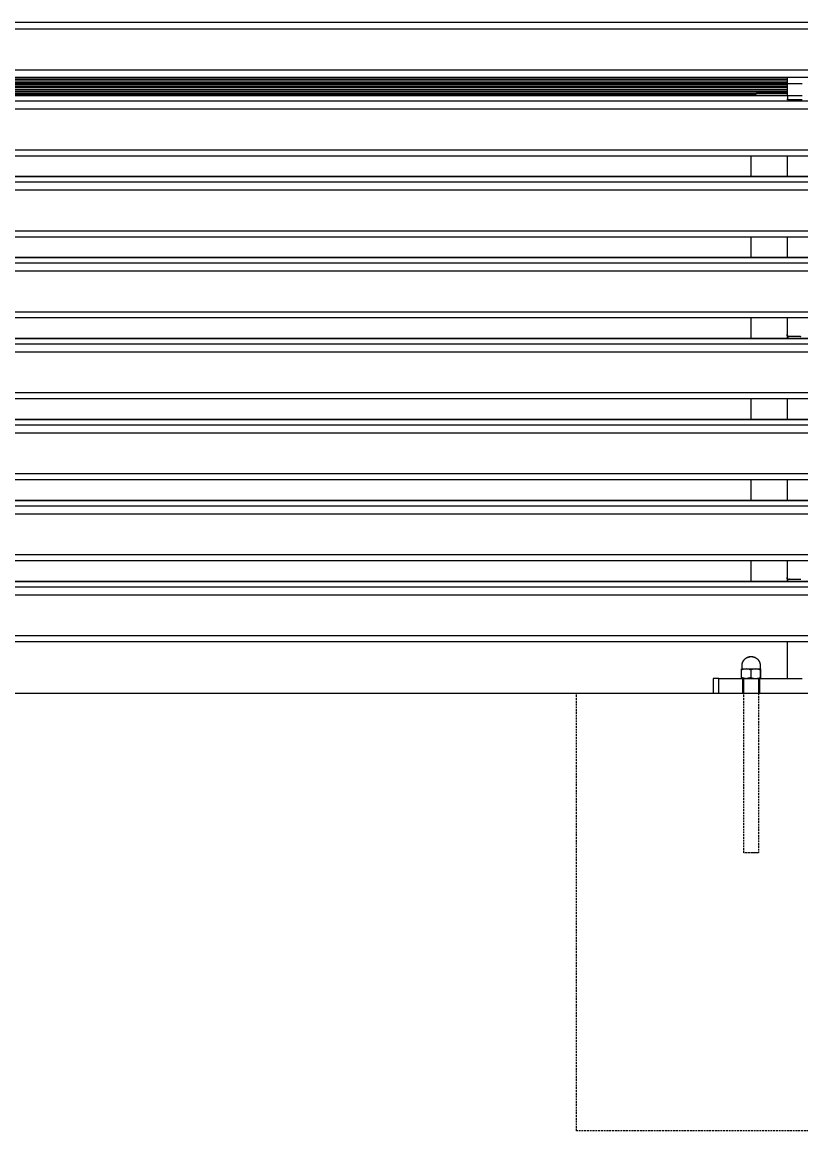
# Model space of a CAD drawing. Header units: millimetres. Extents: x -30 to 4992, y -440 to 3111.
# Drawn here: x 513 to 1047, y 2351 to 3111 of the extents above; entities that cross this region are included whole.
import ezdxf

# ---------------------------------------------------------------- set-up
doc = ezdxf.new("R2010")
doc.units = ezdxf.units.MM
doc.linetypes.add('HIDDEN', pattern=[1.905, 1.27, -0.635])
for name, color, linetype, lineweight in [('ZANO_R', 7, 'Continuous', 0), ('ZANO_R_przerywana', 7, 'HIDDEN', 0), ('ZANO_W', 1, 'Continuous', 0)]:
    doc.layers.add(name, color=color, linetype=linetype, lineweight=lineweight)
doc.styles.add('Arial', font='arial.ttf')
doc.styles.get("Standard").update_dxf_attribs({"font": 'ARIALUNI.TTF'})
doc.dimstyles.new('pl i ang', dxfattribs={"dimtxt": 50, "dimasz": 50, "dimexe": 1.25, "dimexo": 0.625, "dimgap": 10, "dimtad": 1, "dimtoh": 1, "dimtxsty": 'Standard', "dimcen": 2.5, "dimclrd": 1, "dimclre": 1, "dimclrt": 1, "dimadec": 0, "dimazin": 0, "dimtfac": 1, "dimtmove": 0, "dimatfit": 3, "dimfxl": 1, "dimarcsym": 1})

# ---------------------------------------------------------------- blocks, each defined once
blk = doc.blocks.new('*D398')
at = {"layer": 'ZANO_W', "color": 1, "lineweight": -2}
blk.add_line((4767.53, 2727.88), (4772.47, 2764.68), dxfattribs=at)
for start, end in [(104.35478, 126.35149), (0, 82.35807), (316.00658, 338.00329)]:
    blk.add_arc((4757.2, 2650.87), 104.83, start, end, dxfattribs=at)
at = {"layer": 'ZANO_W', "color": 1}
for points in [[(4731.6, 2745.77), (4730.81, 2759.08), (4771.14, 2754.77)], [(4860.94, 2610.33), (4847.85, 2612.88), (4862.03, 2650.87)]]:
    blk.add_solid(points, dxfattribs=at)
at = {"layer": 'ZANO_W', "color": 1, "insert": (4859.19, 2740.09), "char_height": 40, "attachment_point": 5, "rotation": 311.17903, "style": 'Arial'}
blk.add_mtext('82%%d', dxfattribs=at)

msp = doc.modelspace()

# ---------------------------------------------------------------- linework, layer by layer
at = {"layer": 'ZANO_R'}
for p, q in [((148.02, 3110.63), (1938.02, 3110.63)), ((1938.02, 3105.84), (148.02, 3105.84)), ((148.02, 3077.86), (1938.02, 3077.86)), ((1938.02, 3072.65), (148.02, 3072.65)), ((1038.02, 3071.47), (213.02, 3071.47)), ((213.02, 3071.47), (1038.02, 3071.47)), ((1038.02, 3070.29), (213.02, 3070.29)), ((1038.02, 3068.66), (1038.02, 3072.65)), ((213.02, 3069.11), (1038.02, 3069.11)), ((1038.02, 3069.1), (213.02, 3069.1)), ((1038.02, 3067.92), (213.02, 3067.92)), ((1038.02, 3066.74), (213.02, 3066.74)), ((213.02, 3066.74), (1038.02, 3066.74)), ((1038.02, 3065.56), (213.02, 3065.56)), ((213.02, 3064.38), (1038.02, 3064.38)), ((1038.02, 3064.37), (213.02, 3064.37)), ((1038.02, 3063.2), (213.02, 3063.2)), ((235.22, 3062.01), (1015.81, 3062.01)), ((1015.81, 3062.01), (235.23, 3062.01)), ((1015.39, 3061.78), (1015.54, 3061.87)), ((1015.54, 3061.87), (1015.69, 3061.95)), ((1015.69, 3061.95), (1015.85, 3062.03)), ((1015.85, 3062.03), (1016.01, 3062.1)), ((1016.01, 3062.1), (1016.16, 3062.17)), ((1016.16, 3062.17), (1016.33, 3062.23)), ((1016.33, 3062.23), (1016.49, 3062.28)), ((1016.49, 3062.28), (1016.65, 3062.33)), ((1016.65, 3062.33), (1016.82, 3062.38)), ((1016.65, 3061.8), (1016.82, 3061.84)), ((1016.82, 3062.38), (1016.99, 3062.41)), ((1016.82, 3061.84), (1016.99, 3061.88)), ((1016.99, 3062.41), (1017.16, 3062.45)), ((1016.99, 3061.88), (1017.16, 3061.91)), ((1017.16, 3062.45), (1017.33, 3062.47)), ((1017.16, 3061.91), (1017.33, 3061.94)), ((1017.33, 3062.47), (1017.5, 3062.49)), ((1017.33, 3061.94), (1017.5, 3061.96)), ((1017.5, 3062.49), (1017.67, 3062.51)), ((1017.5, 3061.96), (1017.67, 3061.98)), ((1017.67, 3062.51), (1017.84, 3062.52)), ((1017.67, 3061.98), (1017.84, 3061.98)), ((1017.84, 3062.52), (1018.02, 3062.52)), ((1017.84, 3061.98), (1018.02, 3061.99)), ((1018.02, 3061.99), (1018.02, 3062.52)), ((1018.02, 3062.52), (1037.82, 3062.52)), ((1018.02, 3061.99), (1037.82, 3061.99)), ((1037.82, 3061.99), (1037.82, 3062.52)), ((1038.02, 3062.01), (1037.82, 3062.01)), ((1037.82, 3062.01), (1038.02, 3062.01)), ((1037.82, 3061.99), (1037.82, 3060.38)), ((1038.02, 3068.66), (1048.02, 3068.66)), ((1038.02, 3060.08), (1038.02, 3068.66)), ((148.02, 3056.61), (1938.02, 3056.61)), ((213.02, 3060.38), (1038.02, 3060.38)), ((1038.02, 3060.33), (213.02, 3060.33)), ((1014.26, 3060.83), (236.78, 3060.83)), ((1013.9, 3060.38), (1014, 3060.52)), ((1014, 3060.52), (1014.11, 3060.65)), ((1014.11, 3060.65), (1014.22, 3060.78)), ((1014.22, 3060.78), (1014.33, 3060.91)), ((1014.33, 3060.91), (1014.45, 3061.04)), ((1014.33, 3060.38), (1014.45, 3060.5)), ((1014.45, 3061.04), (1014.57, 3061.16)), ((1014.45, 3060.5), (1014.57, 3060.62)), ((1014.57, 3061.16), (1014.7, 3061.27)), ((1014.57, 3060.62), (1014.7, 3060.74)), ((1014.7, 3061.27), (1014.83, 3061.38)), ((1014.7, 3060.74), (1014.83, 3060.85)), ((1014.83, 3061.38), (1014.97, 3061.49)), ((1014.83, 3060.85), (1014.96, 3060.96)), ((1014.96, 3060.96), (1015.1, 3061.06)), ((1014.97, 3061.49), (1015.11, 3061.59)), ((1015.1, 3061.06), (1015.24, 3061.16)), ((1015.11, 3061.59), (1015.25, 3061.69)), ((1015.24, 3061.16), (1015.39, 3061.25)), ((1015.25, 3061.69), (1015.39, 3061.78)), ((1015.39, 3061.25), (1015.54, 3061.34)), ((1015.54, 3061.34), (1015.69, 3061.42)), ((1015.69, 3061.42), (1015.85, 3061.5)), ((1015.85, 3061.5), (1016, 3061.57)), ((1016, 3061.57), (1016.16, 3061.63)), ((1016.16, 3061.63), (1016.32, 3061.7)), ((1016.32, 3061.7), (1016.49, 3061.75)), ((1016.49, 3061.75), (1016.65, 3061.8)), ((1038.02, 3060.83), (1037.82, 3060.83)), ((1048.02, 3060.08), (1038.02, 3060.08)), ((1038.02, 3060.01), (1038.02, 3060.08)), ((1038.02, 3060.01), (1038.02, 3058.08)), ((1038.02, 3057.47), (1038.02, 3058.08)), ((1038.02, 3057.47), (1038.02, 3057.46)), ((1038.02, 3057.46), (1038.02, 3057.47)), ((1048.02, 3057.46), (1038.02, 3057.46)), ((1038.02, 3057.46), (1038.02, 3057.46)), ((1038.02, 3057.46), (1038.02, 3057.46)), ((1038.02, 3057.46), (1038.02, 3057.46)), ((1038.02, 3057.46), (1038.02, 3057.46)), ((1038.02, 3057.46), (1038.02, 3057.46)), ((1038.02, 3057.46), (1038.02, 3057.46)), ((1938.02, 3050.99), (148.02, 3050.99)), ((148.02, 3023.24), (1938.02, 3023.24)), ((1938.02, 3018.9), (148.02, 3018.9)), ((1013.02, 3004.87), (1013.02, 3018.9)), ((1037.82, 3018.9), (1037.82, 3004.87)), ((1038.02, 3004.87), (1038.02, 3018.9)), ((148.02, 3004.87), (1938.02, 3004.87)), ((1938.02, 3004.83), (148.02, 3004.83)), ((148.02, 3001.11), (1938.02, 3001.11)), ((1938.02, 2995.48), (148.02, 2995.48)), ((148.02, 2967.73), (1938.02, 2967.73)), ((1938.02, 2963.4), (148.02, 2963.4)), ((1013.02, 2949.37), (1013.02, 2963.4)), ((1037.82, 2963.4), (1037.82, 2949.37)), ((1038.02, 2949.37), (1038.02, 2963.4)), ((148.02, 2949.37), (1938.02, 2949.37)), ((1938.02, 2949.33), (148.02, 2949.33)), ((148.02, 2945.6), (1938.02, 2945.6)), ((1938.02, 2939.98), (148.02, 2939.98)), ((148.02, 2912.23), (1938.02, 2912.23)), ((1938.02, 2907.9), (148.02, 2907.9)), ((1013.02, 2893.87), (1013.02, 2907.9)), ((1037.82, 2907.9), (1037.82, 2896.78)), ((1038.02, 2893.87), (1038.02, 2907.9)), ((1037.53, 2896.14), (1037.52, 2896.1)), ((1037.52, 2896.1), (1037.52, 2896.07)), ((1037.52, 2896.07), (1037.53, 2896.03)), ((1037.54, 2896.24), (1037.53, 2896.21)), ((1037.53, 2896.21), (1037.53, 2896.17)), ((1037.53, 2896.17), (1037.53, 2896.14)), ((1037.53, 2896.03), (1037.53, 2896)), ((1037.53, 2896), (1037.53, 2895.96)), ((1037.53, 2895.96), (1037.54, 2895.93)), ((1037.55, 2896.31), (1037.54, 2896.27)), ((1037.54, 2896.27), (1037.54, 2896.24)), ((1037.54, 2895.93), (1037.54, 2895.9)), ((1037.54, 2895.9), (1037.55, 2895.86)), ((1037.56, 2896.34), (1037.55, 2896.31)), ((1037.55, 2895.86), (1037.56, 2895.83)), ((1037.57, 2896.37), (1037.56, 2896.34)), ((1037.56, 2896.35), (1037.57, 2896.32)), ((1037.56, 2895.83), (1037.57, 2895.8)), ((1037.58, 2896.41), (1037.57, 2896.37)), ((1037.57, 2896.32), (1037.58, 2896.28)), ((1037.57, 2895.8), (1037.58, 2895.76)), ((1037.59, 2896.44), (1037.58, 2896.41)), ((1037.59, 2896.33), (1037.58, 2896.3)), ((1037.58, 2896.28), (1037.59, 2896.25)), ((1037.58, 2895.76), (1037.59, 2895.73)), ((1037.6, 2896.47), (1037.59, 2896.44)), ((1037.6, 2896.36), (1037.59, 2896.33)), ((1037.59, 2896.25), (1037.6, 2896.22)), ((1037.59, 2895.73), (1037.6, 2895.7)), ((1037.62, 2896.5), (1037.6, 2896.47)), ((1037.61, 2896.39), (1037.6, 2896.36)), ((1037.6, 2896.22), (1037.62, 2896.19)), ((1037.6, 2895.7), (1037.61, 2895.67)), ((1037.63, 2896.42), (1037.61, 2896.39)), ((1037.61, 2895.67), (1037.63, 2895.64)), ((1037.63, 2896.53), (1037.62, 2896.5)), ((1037.62, 2896.19), (1037.63, 2896.16)), ((1037.65, 2896.56), (1037.63, 2896.53)), ((1037.64, 2896.45), (1037.63, 2896.42)), ((1037.63, 2896.16), (1037.65, 2896.13)), ((1037.63, 2895.64), (1037.65, 2895.61)), ((1037.66, 2896.48), (1037.64, 2896.45)), ((1037.67, 2896.59), (1037.65, 2896.56)), ((1037.65, 2896.13), (1037.66, 2896.1)), ((1037.65, 2895.61), (1037.66, 2895.58)), ((1037.67, 2896.5), (1037.66, 2896.48)), ((1037.66, 2896.1), (1037.68, 2896.08)), ((1037.66, 2895.58), (1037.68, 2895.55)), ((1037.69, 2896.62), (1037.67, 2896.59)), ((1037.69, 2896.53), (1037.67, 2896.5)), ((1037.68, 2896.08), (1037.7, 2896.05)), ((1037.68, 2895.55), (1037.7, 2895.52)), ((1037.7, 2896.65), (1037.69, 2896.62)), ((1037.71, 2896.56), (1037.69, 2896.53)), ((1037.73, 2896.68), (1037.7, 2896.65)), ((1037.7, 2896.05), (1037.72, 2896.02)), ((1037.7, 2895.52), (1037.72, 2895.49)), ((1037.73, 2896.58), (1037.71, 2896.56)), ((1037.72, 2896.02), (1037.74, 2896)), ((1037.72, 2895.49), (1037.74, 2895.46)), ((1037.75, 2896.71), (1037.73, 2896.68)), ((1037.75, 2896.61), (1037.73, 2896.58)), ((1037.74, 2896), (1037.76, 2895.97)), ((1037.74, 2895.46), (1037.76, 2895.44)), ((1037.77, 2896.73), (1037.75, 2896.71)), ((1037.77, 2896.64), (1037.75, 2896.61)), ((1037.76, 2895.97), (1037.78, 2895.95)), ((1037.76, 2895.44), (1037.79, 2895.41)), ((1037.79, 2896.76), (1037.77, 2896.73)), ((1037.79, 2896.66), (1037.77, 2896.64)), ((1037.78, 2895.95), (1037.81, 2895.92)), ((1037.82, 2896.78), (1037.79, 2896.76)), ((1037.82, 2896.68), (1037.79, 2896.66)), ((1037.79, 2895.41), (1037.81, 2895.38)), ((1037.81, 2895.92), (1037.83, 2895.9)), ((1037.81, 2895.38), (1037.83, 2895.36)), ((1037.82, 2896.78), (1037.82, 2896.68)), ((1037.83, 2895.9), (1037.85, 2895.88)), ((1037.83, 2895.36), (1037.86, 2895.34)), ((1037.85, 2895.88), (1037.88, 2895.85)), ((1037.86, 2895.34), (1037.89, 2895.32)), ((1037.88, 2895.85), (1037.91, 2895.83)), ((1037.89, 2895.32), (1037.91, 2895.29)), ((1037.91, 2895.83), (1037.93, 2895.81)), ((1037.91, 2895.29), (1037.94, 2895.27)), ((1037.93, 2895.81), (1037.96, 2895.79)), ((1037.94, 2895.27), (1037.97, 2895.25)), ((1037.96, 2895.79), (1037.99, 2895.78)), ((1037.97, 2895.25), (1038, 2895.24)), ((1037.99, 2895.78), (1038.02, 2895.76)), ((1038, 2895.24), (1038.03, 2895.22)), ((1038.03, 2895.22), (1038.06, 2895.2)), ((1038.06, 2895.2), (1038.09, 2895.19)), ((1038.09, 2895.19), (1038.12, 2895.17)), ((1038.12, 2895.17), (1038.15, 2895.16)), ((1038.15, 2895.16), (1038.18, 2895.15)), ((1038.18, 2895.15), (1038.22, 2895.14)), ((1038.22, 2895.14), (1038.25, 2895.13)), ((1038.25, 2895.13), (1038.28, 2895.12)), ((1038.28, 2895.12), (1038.32, 2895.11)), ((1038.32, 2895.11), (1038.35, 2895.1)), ((1038.35, 2895.1), (1038.39, 2895.1)), ((1038.39, 2895.1), (1038.42, 2895.09)), ((1038.42, 2895.09), (1038.45, 2895.09)), ((1038.45, 2895.09), (1038.49, 2895.09)), ((1038.49, 2895.09), (1038.52, 2895.09)), ((1038.56, 2895.09), (1038.52, 2895.09)), ((1038.59, 2895.09), (1038.56, 2895.09)), ((1038.63, 2895.1), (1038.59, 2895.09)), ((1038.66, 2895.1), (1038.63, 2895.1)), ((1038.69, 2895.1), (1038.66, 2895.1)), ((1038.73, 2895.11), (1038.69, 2895.1)), ((1038.76, 2895.12), (1038.73, 2895.11)), ((1038.79, 2895.13), (1038.76, 2895.12)), ((1038.83, 2895.14), (1038.79, 2895.13)), ((1038.86, 2895.15), (1038.83, 2895.14)), ((1038.89, 2895.16), (1038.86, 2895.15)), ((1038.92, 2895.17), (1038.89, 2895.16)), ((1038.95, 2895.19), (1038.92, 2895.17)), ((1038.98, 2895.2), (1038.95, 2895.19)), ((1039.01, 2895.22), (1038.98, 2895.2)), ((1039.04, 2895.23), (1039.01, 2895.22)), ((1039.07, 2895.25), (1039.04, 2895.23)), ((1039.1, 2895.27), (1039.07, 2895.25)), ((1039.13, 2895.29), (1039.1, 2895.27)), ((1039.15, 2895.31), (1039.13, 2895.29)), ((1039.18, 2895.33), (1039.15, 2895.31)), ((1039.21, 2895.36), (1039.18, 2895.33)), ((1039.23, 2895.38), (1039.21, 2895.36)), ((1039.23, 2895.38), (1046.8, 2895.38)), ((1046.8, 2895.38), (1046.83, 2895.36)), ((1046.83, 2895.36), (1046.85, 2895.33)), ((1046.85, 2895.33), (1046.88, 2895.31)), ((1046.88, 2895.31), (1046.9, 2895.29)), ((1046.9, 2895.29), (1046.93, 2895.27)), ((1046.93, 2895.27), (1046.96, 2895.25)), ((1046.96, 2895.25), (1046.99, 2895.23)), ((1046.99, 2895.23), (1047.02, 2895.22)), ((1047.02, 2895.22), (1047.05, 2895.2)), ((1047.05, 2895.2), (1047.08, 2895.19)), ((1047.08, 2895.19), (1047.11, 2895.17)), ((148.02, 2893.87), (1938.02, 2893.87)), ((1938.02, 2893.82), (148.02, 2893.82)), ((148.02, 2890.1), (1938.02, 2890.1)), ((1938.02, 2884.48), (148.02, 2884.48)), ((148.02, 2856.73), (1938.02, 2856.73)), ((1938.02, 2852.39), (148.02, 2852.39)), ((1013.02, 2838.37), (1013.02, 2852.39)), ((1037.82, 2852.39), (1037.82, 2838.37)), ((1038.02, 2838.37), (1038.02, 2852.39)), ((148.02, 2838.37), (1938.02, 2838.37)), ((1938.02, 2838.32), (148.02, 2838.32)), ((148.02, 2834.6), (1938.02, 2834.6)), ((1938.02, 2828.98), (148.02, 2828.98)), ((148.02, 2801.23), (1938.02, 2801.23)), ((1938.02, 2796.89), (148.02, 2796.89)), ((1013.02, 2782.86), (1013.02, 2796.89)), ((1037.82, 2796.89), (1037.82, 2782.86)), ((1038.02, 2782.86), (1038.02, 2796.89)), ((148.02, 2782.86), (1938.02, 2782.86)), ((1938.02, 2782.82), (148.02, 2782.82)), ((148.02, 2779.09), (1938.02, 2779.09)), ((1938.02, 2773.47), (148.02, 2773.47)), ((148.02, 2745.72), (1938.02, 2745.72)), ((1938.02, 2741.39), (148.02, 2741.39)), ((1013.02, 2727.36), (1013.02, 2741.39)), ((1037.82, 2741.39), (1037.82, 2730.27)), ((1038.02, 2727.36), (1038.02, 2741.39)), ((1037.53, 2729.63), (1037.52, 2729.59)), ((1037.52, 2729.59), (1037.52, 2729.56)), ((1037.52, 2729.56), (1037.53, 2729.53)), ((1037.54, 2729.73), (1037.53, 2729.7)), ((1037.53, 2729.7), (1037.53, 2729.66)), ((1037.53, 2729.66), (1037.53, 2729.63)), ((1037.53, 2729.53), (1037.53, 2729.49)), ((1037.53, 2729.49), (1037.53, 2729.46)), ((1037.53, 2729.46), (1037.54, 2729.42)), ((1037.55, 2729.8), (1037.54, 2729.77)), ((1037.54, 2729.77), (1037.54, 2729.73)), ((1037.54, 2729.42), (1037.54, 2729.39)), ((1037.54, 2729.39), (1037.55, 2729.35)), ((1037.56, 2729.83), (1037.55, 2729.8)), ((1037.55, 2729.35), (1037.56, 2729.32)), ((1037.57, 2729.87), (1037.56, 2729.83)), ((1037.56, 2729.84), (1037.57, 2729.81)), ((1037.56, 2729.32), (1037.57, 2729.29)), ((1037.58, 2729.9), (1037.57, 2729.87)), ((1037.57, 2729.81), (1037.58, 2729.78)), ((1037.57, 2729.29), (1037.58, 2729.26)), ((1037.59, 2729.93), (1037.58, 2729.9)), ((1037.59, 2729.82), (1037.58, 2729.79)), ((1037.58, 2729.78), (1037.59, 2729.75)), ((1037.58, 2729.26), (1037.59, 2729.22)), ((1037.6, 2729.96), (1037.59, 2729.93)), ((1037.6, 2729.85), (1037.59, 2729.82)), ((1037.59, 2729.75), (1037.6, 2729.71)), ((1037.59, 2729.22), (1037.6, 2729.19)), ((1037.62, 2729.99), (1037.6, 2729.96)), ((1037.61, 2729.88), (1037.6, 2729.85)), ((1037.6, 2729.71), (1037.62, 2729.68)), ((1037.6, 2729.19), (1037.61, 2729.16)), ((1037.63, 2729.91), (1037.61, 2729.88)), ((1037.61, 2729.16), (1037.63, 2729.13)), ((1037.63, 2730.02), (1037.62, 2729.99)), ((1037.62, 2729.68), (1037.63, 2729.65)), ((1037.65, 2730.06), (1037.63, 2730.02)), ((1037.64, 2729.94), (1037.63, 2729.91)), ((1037.63, 2729.65), (1037.65, 2729.63)), ((1037.63, 2729.13), (1037.65, 2729.1)), ((1037.66, 2729.97), (1037.64, 2729.94)), ((1037.67, 2730.08), (1037.65, 2730.06)), ((1037.65, 2729.63), (1037.66, 2729.6)), ((1037.65, 2729.1), (1037.66, 2729.07)), ((1037.67, 2730), (1037.66, 2729.97)), ((1037.66, 2729.6), (1037.68, 2729.57)), ((1037.66, 2729.07), (1037.68, 2729.04)), ((1037.69, 2730.11), (1037.67, 2730.08)), ((1037.69, 2730.02), (1037.67, 2730)), ((1037.68, 2729.57), (1037.7, 2729.54)), ((1037.68, 2729.04), (1037.7, 2729.01)), ((1037.7, 2730.14), (1037.69, 2730.11)), ((1037.71, 2730.05), (1037.69, 2730.02)), ((1037.73, 2730.17), (1037.7, 2730.14)), ((1037.7, 2729.54), (1037.72, 2729.51)), ((1037.7, 2729.01), (1037.72, 2728.98)), ((1037.73, 2730.08), (1037.71, 2730.05)), ((1037.72, 2729.51), (1037.74, 2729.49)), ((1037.72, 2728.98), (1037.74, 2728.95)), ((1037.75, 2730.2), (1037.73, 2730.17)), ((1037.75, 2730.1), (1037.73, 2730.08)), ((1037.74, 2729.49), (1037.76, 2729.46)), ((1037.74, 2728.95), (1037.76, 2728.93)), ((1037.77, 2730.22), (1037.75, 2730.2)), ((1037.77, 2730.13), (1037.75, 2730.1)), ((1037.76, 2729.46), (1037.78, 2729.44)), ((1037.76, 2728.93), (1037.79, 2728.9)), ((1037.79, 2730.25), (1037.77, 2730.22)), ((1037.79, 2730.15), (1037.77, 2730.13)), ((1037.78, 2729.44), (1037.81, 2729.41)), ((1037.82, 2730.27), (1037.79, 2730.25)), ((1037.82, 2730.18), (1037.79, 2730.15)), ((1037.79, 2728.9), (1037.81, 2728.88)), ((1037.81, 2729.41), (1037.83, 2729.39)), ((1037.81, 2728.88), (1037.83, 2728.85)), ((1037.82, 2730.27), (1037.82, 2730.18)), ((1037.83, 2729.39), (1037.85, 2729.37)), ((1037.83, 2728.85), (1037.86, 2728.83)), ((1037.85, 2729.37), (1037.88, 2729.35)), ((1037.86, 2728.83), (1037.89, 2728.81)), ((1037.88, 2729.35), (1037.91, 2729.33)), ((1037.89, 2728.81), (1037.91, 2728.79)), ((1037.91, 2729.33), (1037.93, 2729.31)), ((1037.91, 2728.79), (1037.94, 2728.77)), ((1037.93, 2729.31), (1037.96, 2729.29)), ((1037.94, 2728.77), (1037.97, 2728.75)), ((1037.96, 2729.29), (1037.99, 2729.27)), ((1037.97, 2728.75), (1038, 2728.73)), ((1037.99, 2729.27), (1038.02, 2729.25)), ((1038, 2728.73), (1038.03, 2728.71)), ((1038.03, 2728.71), (1038.06, 2728.69)), ((1038.06, 2728.69), (1038.09, 2728.68)), ((1038.09, 2728.68), (1038.12, 2728.66)), ((1038.12, 2728.66), (1038.15, 2728.65)), ((1038.15, 2728.65), (1038.18, 2728.64)), ((1038.18, 2728.64), (1038.22, 2728.63)), ((1038.22, 2728.63), (1038.25, 2728.62)), ((1038.25, 2728.62), (1038.28, 2728.61)), ((1038.28, 2728.61), (1038.32, 2728.6)), ((1038.32, 2728.6), (1038.35, 2728.6)), ((1038.35, 2728.6), (1038.39, 2728.59)), ((1038.39, 2728.59), (1038.42, 2728.59)), ((1038.42, 2728.59), (1038.45, 2728.58)), ((1038.45, 2728.58), (1038.49, 2728.58)), ((1038.49, 2728.58), (1038.52, 2728.58)), ((1038.56, 2728.58), (1038.52, 2728.58)), ((1038.59, 2728.58), (1038.56, 2728.58)), ((1038.63, 2728.59), (1038.59, 2728.58)), ((1038.66, 2728.59), (1038.63, 2728.59)), ((1038.69, 2728.6), (1038.66, 2728.59)), ((1038.73, 2728.6), (1038.69, 2728.6)), ((1038.76, 2728.61), (1038.73, 2728.6)), ((1038.79, 2728.62), (1038.76, 2728.61)), ((1038.83, 2728.63), (1038.79, 2728.62)), ((1038.86, 2728.64), (1038.83, 2728.63)), ((1038.89, 2728.65), (1038.86, 2728.64)), ((1038.92, 2728.66), (1038.89, 2728.65)), ((1038.95, 2728.68), (1038.92, 2728.66)), ((1038.98, 2728.69), (1038.95, 2728.68)), ((1039.01, 2728.71), (1038.98, 2728.69)), ((1039.04, 2728.73), (1039.01, 2728.71)), ((1039.07, 2728.74), (1039.04, 2728.73)), ((1039.1, 2728.76), (1039.07, 2728.74)), ((1039.13, 2728.78), (1039.1, 2728.76)), ((1039.15, 2728.8), (1039.13, 2728.78)), ((1039.18, 2728.83), (1039.15, 2728.8)), ((1039.21, 2728.85), (1039.18, 2728.83)), ((1039.23, 2728.87), (1039.21, 2728.85)), ((1039.23, 2728.87), (1046.8, 2728.87)), ((1046.8, 2728.87), (1046.84, 2728.84)), ((1046.86, 2728.82), (1046.84, 2728.84)), ((1046.89, 2728.8), (1046.86, 2728.82)), ((1046.91, 2728.78), (1046.89, 2728.8)), ((1046.94, 2728.76), (1046.91, 2728.78)), ((1046.97, 2728.74), (1046.94, 2728.76)), ((1046.99, 2728.72), (1046.97, 2728.74)), ((1047.02, 2728.71), (1046.99, 2728.72)), ((1047.05, 2728.69), (1047.02, 2728.71)), ((1047.08, 2728.68), (1047.05, 2728.69)), ((148.02, 2727.36), (1938.02, 2727.36)), ((1938.02, 2727.32), (148.02, 2727.32)), ((148.02, 2723.59), (1938.02, 2723.59)), ((1938.02, 2717.97), (148.02, 2717.97)), ((148.02, 2690.22), (1938.02, 2690.22)), ((1938.02, 2685.89), (148.02, 2685.89)), ((1038.02, 2660.87), (1038.02, 2685.89)), ((1008.75, 2674.22), (1008.9, 2674.36)), ((1008.9, 2674.36), (1009.07, 2674.5)), ((1008.91, 2674.32), (1009.07, 2674.45)), ((1009.07, 2674.5), (1009.24, 2674.63)), ((1009.07, 2674.45), (1009.24, 2674.59)), ((1009.24, 2674.63), (1009.41, 2674.76)), ((1009.24, 2674.59), (1009.41, 2674.71)), ((1009.41, 2674.76), (1009.58, 2674.88)), ((1009.41, 2674.71), (1009.59, 2674.83)), ((1009.58, 2674.88), (1009.76, 2675)), ((1009.59, 2674.83), (1009.77, 2674.95)), ((1009.76, 2675), (1009.95, 2675.1)), ((1009.77, 2674.95), (1009.95, 2675.05)), ((1009.95, 2675.1), (1010.14, 2675.21)), ((1009.95, 2675.05), (1010.14, 2675.16)), ((1010.14, 2675.21), (1010.33, 2675.3)), ((1010.14, 2675.16), (1010.33, 2675.25)), ((1010.33, 2675.3), (1010.52, 2675.39)), ((1010.33, 2675.25), (1010.53, 2675.34)), ((1010.52, 2675.39), (1010.72, 2675.47)), ((1010.53, 2675.34), (1010.72, 2675.42)), ((1010.72, 2675.47), (1010.92, 2675.55)), ((1010.72, 2675.42), (1010.92, 2675.5)), ((1010.92, 2675.55), (1011.12, 2675.61)), ((1010.92, 2675.5), (1011.13, 2675.56)), ((1011.12, 2675.61), (1011.33, 2675.68)), ((1011.13, 2675.56), (1011.33, 2675.62)), ((1011.33, 2675.68), (1011.53, 2675.73)), ((1011.33, 2675.62), (1011.54, 2675.68)), ((1011.53, 2675.73), (1011.74, 2675.78)), ((1011.54, 2675.68), (1011.74, 2675.73)), ((1011.74, 2675.78), (1011.95, 2675.82)), ((1011.74, 2675.73), (1011.95, 2675.77)), ((1011.95, 2675.82), (1012.16, 2675.85)), ((1011.95, 2675.77), (1012.16, 2675.8)), ((1012.16, 2675.85), (1012.38, 2675.87)), ((1012.16, 2675.8), (1012.38, 2675.82)), ((1012.38, 2675.87), (1012.59, 2675.89)), ((1012.38, 2675.82), (1012.59, 2675.84)), ((1012.59, 2675.89), (1012.8, 2675.9)), ((1012.59, 2675.84), (1012.8, 2675.85)), ((1012.8, 2675.9), (1013.02, 2675.91)), ((1012.8, 2675.85), (1013.02, 2675.86)), ((1013.02, 2675.91), (1013.23, 2675.9)), ((1013.02, 2675.86), (1013.23, 2675.85)), ((1013.23, 2675.9), (1013.44, 2675.89)), ((1013.23, 2675.85), (1013.44, 2675.84)), ((1013.44, 2675.89), (1013.66, 2675.87)), ((1013.44, 2675.84), (1013.66, 2675.82)), ((1013.66, 2675.87), (1013.87, 2675.85)), ((1013.66, 2675.82), (1013.87, 2675.8)), ((1013.87, 2675.85), (1014.08, 2675.82)), ((1013.87, 2675.8), (1014.08, 2675.77)), ((1014.08, 2675.82), (1014.29, 2675.78)), ((1014.08, 2675.77), (1014.29, 2675.73)), ((1014.29, 2675.78), (1014.5, 2675.73)), ((1014.29, 2675.73), (1014.5, 2675.68)), ((1014.5, 2675.73), (1014.7, 2675.68)), ((1014.5, 2675.68), (1014.7, 2675.62)), ((1014.7, 2675.68), (1014.91, 2675.61)), ((1014.7, 2675.62), (1014.91, 2675.56)), ((1014.91, 2675.61), (1015.11, 2675.55)), ((1014.91, 2675.56), (1015.11, 2675.5)), ((1015.11, 2675.55), (1015.31, 2675.47)), ((1015.11, 2675.5), (1015.31, 2675.42)), ((1015.31, 2675.47), (1015.51, 2675.39)), ((1015.31, 2675.42), (1015.51, 2675.34)), ((1015.51, 2675.39), (1015.7, 2675.3)), ((1015.51, 2675.34), (1015.7, 2675.25)), ((1015.7, 2675.3), (1015.89, 2675.21)), ((1015.7, 2675.25), (1015.89, 2675.16)), ((1015.89, 2675.21), (1016.08, 2675.1)), ((1015.89, 2675.16), (1016.08, 2675.05)), ((1016.08, 2675.1), (1016.27, 2675)), ((1016.08, 2675.05), (1016.26, 2674.95)), ((1016.26, 2674.95), (1016.44, 2674.83)), ((1016.27, 2675), (1016.45, 2674.88)), ((1016.44, 2674.83), (1016.62, 2674.71)), ((1016.45, 2674.88), (1016.62, 2674.76)), ((1016.62, 2674.76), (1016.8, 2674.63)), ((1016.62, 2674.71), (1016.79, 2674.59)), ((1016.79, 2674.59), (1016.96, 2674.45)), ((1016.8, 2674.63), (1016.96, 2674.5)), ((1016.96, 2674.5), (1017.13, 2674.36)), ((1016.96, 2674.45), (1017.12, 2674.32)), ((1017.13, 2674.36), (1017.29, 2674.22)), ((1006.37, 2666.83), (1006.52, 2667.41)), ((1006.37, 2666.78), (1006.51, 2667.35)), ((1006.68, 2666.88), (1006.37, 2666.78)), ((1006.37, 2666.78), (1006.37, 2666.83)), ((1006.37, 2661.44), (1006.37, 2666.78)), ((1006.51, 2667.35), (1006.52, 2667.36)), ((1006.52, 2667.41), (1006.56, 2667.36)), ((1006.52, 2667.36), (1006.52, 2667.36)), ((1006.52, 2667.36), (1006.52, 2667.36)), ((1006.52, 2667.36), (1006.52, 2667.36)), ((1006.52, 2667.36), (1006.52, 2667.36)), ((1006.52, 2667.36), (1006.52, 2667.36)), ((1006.52, 2667.36), (1006.56, 2667.36)), ((1006.74, 2667.41), (1006.53, 2667.41)), ((1006.56, 2667.36), (1006.7, 2667.36)), ((1006.65, 2667.41), (1006.77, 2667.53)), ((1006.66, 2667.36), (1006.66, 2667.36)), ((1006.66, 2667.36), (1006.67, 2667.36)), ((1006.67, 2667.36), (1006.67, 2667.36)), ((1006.67, 2667.36), (1006.68, 2667.36)), ((1006.68, 2667.36), (1006.68, 2667.36)), ((1006.68, 2667.36), (1006.68, 2667.36)), ((1006.68, 2667.36), (1006.69, 2667.36)), ((1006.99, 2666.98), (1006.68, 2666.88)), ((1006.69, 2667.36), (1006.69, 2667.37)), ((1006.69, 2667.37), (1006.69, 2667.37)), ((1006.69, 2667.37), (1006.7, 2667.37)), ((1006.7, 2667.37), (1006.7, 2667.37)), ((1006.7, 2667.37), (1006.71, 2667.37)), ((1006.7, 2667.36), (1007.29, 2667.36)), ((1006.71, 2667.37), (1006.71, 2667.38)), ((1006.71, 2667.38), (1006.72, 2667.38)), ((1006.71, 2667.37), (1006.71, 2667.37)), ((1006.72, 2667.38), (1006.73, 2667.39)), ((1006.72, 2667.38), (1006.72, 2667.38)), ((1006.72, 2667.38), (1006.72, 2667.38)), ((1006.73, 2667.39), (1006.73, 2667.4)), ((1006.73, 2667.4), (1006.74, 2667.4)), ((1006.73, 2667.39), (1006.73, 2667.39)), ((1006.73, 2667.39), (1006.73, 2667.39)), ((1006.74, 2667.4), (1006.74, 2667.41)), ((1006.74, 2667.41), (1006.75, 2667.41)), ((1006.74, 2667.4), (1006.74, 2667.4)), ((1006.74, 2667.4), (1006.74, 2667.4)), ((1006.75, 2667.42), (1006.75, 2667.43)), ((1006.75, 2667.43), (1006.76, 2667.43)), ((1006.75, 2667.41), (1006.75, 2667.42)), ((1006.75, 2667.42), (1006.75, 2667.42)), ((1006.75, 2667.41), (1006.75, 2667.41)), ((1006.76, 2667.45), (1006.76, 2667.46)), ((1006.76, 2667.46), (1006.76, 2667.46)), ((1006.76, 2667.46), (1006.77, 2667.46)), ((1006.76, 2667.44), (1006.76, 2667.45)), ((1006.76, 2667.45), (1006.76, 2667.45)), ((1006.76, 2667.43), (1006.76, 2667.44)), ((1006.76, 2667.44), (1006.76, 2667.44)), ((1006.76, 2667.44), (1006.76, 2667.44)), ((1006.76, 2667.43), (1006.76, 2667.43)), ((1006.77, 2669.86), (1006.78, 2670.07)), ((1006.77, 2669.82), (1006.78, 2670.03)), ((1006.77, 2669.61), (1006.77, 2669.82)), ((1006.77, 2667.48), (1006.77, 2669.61)), ((1006.77, 2667.47), (1006.77, 2667.48)), ((1006.77, 2667.46), (1006.77, 2667.47)), ((1006.77, 2667.47), (1006.77, 2667.47)), ((1006.78, 2670.07), (1006.8, 2670.29)), ((1006.78, 2670.03), (1006.8, 2670.25)), ((1006.8, 2670.29), (1006.82, 2670.5)), ((1006.8, 2670.25), (1006.82, 2670.46)), ((1006.82, 2670.5), (1006.85, 2670.71)), ((1006.82, 2670.46), (1006.86, 2670.67)), ((1006.85, 2670.71), (1006.89, 2670.92)), ((1006.86, 2670.67), (1006.9, 2670.88)), ((1006.89, 2670.92), (1006.94, 2671.13)), ((1006.9, 2670.88), (1006.94, 2671.09)), ((1006.94, 2671.13), (1006.99, 2671.33)), ((1006.94, 2671.09), (1007, 2671.29)), ((1006.99, 2671.33), (1007.06, 2671.54)), ((1007.3, 2667.06), (1006.99, 2666.98)), ((1007, 2671.29), (1007.06, 2671.5)), ((1007.06, 2671.54), (1007.12, 2671.74)), ((1007.06, 2671.5), (1007.13, 2671.7)), ((1007.12, 2671.74), (1007.2, 2671.94)), ((1007.13, 2671.7), (1007.2, 2671.9)), ((1007.2, 2671.94), (1007.28, 2672.14)), ((1007.2, 2671.9), (1007.28, 2672.1)), ((1007.28, 2672.14), (1007.37, 2672.33)), ((1007.28, 2672.1), (1007.37, 2672.29)), ((1007.29, 2667.36), (1009.46, 2667.36)), ((1007.62, 2667.13), (1007.3, 2667.06)), ((1007.37, 2672.33), (1007.46, 2672.53)), ((1007.37, 2672.29), (1007.47, 2672.48)), ((1007.46, 2672.53), (1007.56, 2672.71)), ((1007.47, 2672.48), (1007.57, 2672.67)), ((1007.56, 2672.71), (1007.67, 2672.9)), ((1007.57, 2672.67), (1007.68, 2672.85)), ((1007.93, 2667.2), (1007.62, 2667.13)), ((1007.67, 2672.9), (1007.79, 2673.08)), ((1007.68, 2672.85), (1007.79, 2673.03)), ((1007.79, 2673.08), (1007.91, 2673.26)), ((1007.79, 2673.03), (1007.91, 2673.21)), ((1007.91, 2673.26), (1008.03, 2673.43)), ((1007.91, 2673.21), (1008.04, 2673.38)), ((1008.25, 2667.25), (1007.93, 2667.2)), ((1008.03, 2673.43), (1008.16, 2673.6)), ((1008.04, 2673.38), (1008.17, 2673.55)), ((1008.16, 2673.6), (1008.3, 2673.76)), ((1008.17, 2673.55), (1008.31, 2673.71)), ((1008.57, 2667.29), (1008.25, 2667.25)), ((1008.3, 2673.76), (1008.44, 2673.92)), ((1008.31, 2673.71), (1008.45, 2673.87)), ((1008.44, 2673.92), (1008.59, 2674.07)), ((1008.45, 2673.87), (1008.6, 2674.03)), ((1008.9, 2667.33), (1008.57, 2667.29)), ((1008.59, 2674.07), (1008.75, 2674.22)), ((1008.6, 2674.03), (1008.75, 2674.17)), ((1008.75, 2674.17), (1008.91, 2674.32)), ((1009.22, 2667.35), (1008.9, 2667.33)), ((1009.54, 2667.36), (1009.22, 2667.35)), ((1009.87, 2667.35), (1009.54, 2667.36)), ((1009.64, 2667.36), (1015.95, 2667.36)), ((1010.19, 2667.33), (1009.87, 2667.35)), ((1010.51, 2667.29), (1010.19, 2667.33)), ((1010.83, 2667.25), (1010.51, 2667.29)), ((1011.15, 2667.2), (1010.83, 2667.25)), ((1011.47, 2667.13), (1011.15, 2667.2)), ((1011.79, 2667.06), (1011.47, 2667.13)), ((1012.1, 2666.98), (1011.79, 2667.06)), ((1012.41, 2666.88), (1012.1, 2666.98)), ((1012.72, 2666.78), (1012.41, 2666.88)), ((1013.04, 2666.88), (1012.72, 2666.78)), ((1012.72, 2666.78), (1012.72, 2661.44)), ((1013.36, 2666.98), (1013.04, 2666.88)), ((1013.69, 2667.06), (1013.36, 2666.98)), ((1014.02, 2667.14), (1013.69, 2667.06)), ((1014.35, 2667.2), (1014.02, 2667.14)), ((1014.69, 2667.25), (1014.35, 2667.2)), ((1015.02, 2667.29), (1014.69, 2667.25)), ((1015.36, 2667.33), (1015.02, 2667.29)), ((1015.7, 2667.35), (1015.36, 2667.33)), ((1016.04, 2667.36), (1015.7, 2667.35)), ((1016.38, 2667.35), (1016.04, 2667.36)), ((1016.14, 2667.36), (1019.51, 2667.36)), ((1016.72, 2667.33), (1016.38, 2667.35)), ((1017.05, 2667.29), (1016.72, 2667.33)), ((1017.39, 2667.25), (1017.05, 2667.29)), ((1017.12, 2674.32), (1017.28, 2674.17)), ((1017.28, 2674.17), (1017.44, 2674.03)), ((1017.29, 2674.22), (1017.44, 2674.07)), ((1017.72, 2667.2), (1017.39, 2667.25)), ((1017.44, 2674.07), (1017.59, 2673.92)), ((1017.44, 2674.03), (1017.58, 2673.87)), ((1017.58, 2673.87), (1017.73, 2673.71)), ((1017.59, 2673.92), (1017.73, 2673.76)), ((1018.06, 2667.14), (1017.72, 2667.2)), ((1017.73, 2673.76), (1017.87, 2673.6)), ((1017.73, 2673.71), (1017.86, 2673.55)), ((1017.86, 2673.55), (1018, 2673.38)), ((1017.87, 2673.6), (1018, 2673.43)), ((1018, 2673.43), (1018.13, 2673.26)), ((1018, 2673.38), (1018.12, 2673.21)), ((1018.39, 2667.06), (1018.06, 2667.14)), ((1018.12, 2673.21), (1018.24, 2673.03)), ((1018.13, 2673.26), (1018.25, 2673.08)), ((1018.24, 2673.03), (1018.36, 2672.85)), ((1018.25, 2673.08), (1018.36, 2672.9)), ((1018.36, 2672.9), (1018.47, 2672.71)), ((1018.36, 2672.85), (1018.46, 2672.67)), ((1018.71, 2666.98), (1018.39, 2667.06)), ((1018.46, 2672.67), (1018.57, 2672.48)), ((1018.47, 2672.71), (1018.57, 2672.53)), ((1018.57, 2672.53), (1018.66, 2672.33)), ((1018.57, 2672.48), (1018.66, 2672.29)), ((1018.66, 2672.33), (1018.75, 2672.14)), ((1018.66, 2672.29), (1018.75, 2672.1)), ((1019.04, 2666.88), (1018.71, 2666.98)), ((1018.75, 2672.14), (1018.83, 2671.94)), ((1018.75, 2672.1), (1018.83, 2671.9)), ((1018.83, 2671.94), (1018.91, 2671.74)), ((1018.83, 2671.9), (1018.91, 2671.7)), ((1018.91, 2671.74), (1018.98, 2671.54)), ((1018.91, 2671.7), (1018.97, 2671.5)), ((1018.97, 2671.5), (1019.03, 2671.29)), ((1018.98, 2671.54), (1019.04, 2671.33)), ((1019.03, 2671.29), (1019.09, 2671.09)), ((1019.04, 2671.33), (1019.09, 2671.13)), ((1019.36, 2666.78), (1019.04, 2666.88)), ((1019.09, 2671.13), (1019.14, 2670.92)), ((1019.09, 2671.09), (1019.14, 2670.88)), ((1019.14, 2670.92), (1019.18, 2670.71)), ((1019.14, 2670.88), (1019.17, 2670.67)), ((1019.17, 2670.67), (1019.21, 2670.46)), ((1019.18, 2670.71), (1019.21, 2670.5)), ((1019.21, 2670.5), (1019.23, 2670.29)), ((1019.21, 2670.46), (1019.23, 2670.25)), ((1019.23, 2670.29), (1019.25, 2670.07)), ((1019.23, 2670.25), (1019.25, 2670.03)), ((1019.25, 2670.07), (1019.26, 2669.86)), ((1019.25, 2670.03), (1019.26, 2669.82)), ((1019.26, 2669.82), (1019.27, 2669.61)), ((1019.27, 2669.61), (1019.27, 2667.48)), ((1019.27, 2667.53), (1019.27, 2667.52)), ((1019.27, 2667.52), (1019.27, 2667.52)), ((1019.27, 2667.52), (1019.27, 2667.52)), ((1019.27, 2667.52), (1019.27, 2667.51)), ((1019.27, 2667.51), (1019.27, 2667.51)), ((1019.27, 2667.51), (1019.27, 2667.5)), ((1019.27, 2667.5), (1019.27, 2667.5)), ((1019.27, 2667.5), (1019.27, 2667.5)), ((1019.27, 2667.5), (1019.27, 2667.49)), ((1019.27, 2667.49), (1019.27, 2667.49)), ((1019.27, 2667.49), (1019.27, 2667.48)), ((1019.27, 2667.48), (1019.27, 2667.47)), ((1019.27, 2667.48), (1019.28, 2667.48)), ((1019.27, 2667.47), (1019.27, 2667.47)), ((1019.27, 2667.47), (1019.27, 2667.46)), ((1019.27, 2667.46), (1019.27, 2667.46)), ((1019.27, 2667.46), (1019.27, 2667.46)), ((1019.27, 2667.46), (1019.27, 2667.45)), ((1019.27, 2667.45), (1019.27, 2667.45)), ((1019.27, 2667.45), (1019.27, 2667.44)), ((1019.27, 2667.44), (1019.27, 2667.44)), ((1019.27, 2667.44), (1019.27, 2667.44)), ((1019.27, 2667.44), (1019.27, 2667.43)), ((1019.27, 2667.43), (1019.28, 2667.43)), ((1019.28, 2667.48), (1019.28, 2667.48)), ((1019.28, 2667.48), (1019.28, 2667.47)), ((1019.28, 2667.47), (1019.28, 2667.47)), ((1019.28, 2667.47), (1019.28, 2667.47)), ((1019.28, 2667.47), (1019.29, 2667.46)), ((1019.28, 2667.43), (1019.28, 2667.43)), ((1019.28, 2667.43), (1019.28, 2667.42)), ((1019.28, 2667.42), (1019.28, 2667.42)), ((1019.28, 2667.42), (1019.28, 2667.41)), ((1019.28, 2667.41), (1019.29, 2667.41)), ((1019.29, 2667.46), (1019.29, 2667.46)), ((1019.29, 2667.46), (1019.29, 2667.46)), ((1019.29, 2667.46), (1019.29, 2667.45)), ((1019.29, 2667.45), (1019.3, 2667.45)), ((1019.29, 2667.41), (1019.29, 2667.41)), ((1019.29, 2667.41), (1019.29, 2667.4)), ((1019.46, 2667.41), (1019.29, 2667.41)), ((1019.29, 2667.4), (1019.29, 2667.4)), ((1019.29, 2667.4), (1019.29, 2667.4)), ((1019.29, 2667.4), (1019.3, 2667.4)), ((1019.3, 2667.45), (1019.3, 2667.45)), ((1019.3, 2667.45), (1019.3, 2667.44)), ((1019.3, 2667.44), (1019.3, 2667.44)), ((1019.3, 2667.44), (1019.31, 2667.44)), ((1019.3, 2667.4), (1019.3, 2667.39)), ((1019.3, 2667.39), (1019.3, 2667.39)), ((1019.3, 2667.39), (1019.31, 2667.39)), ((1019.31, 2667.44), (1019.31, 2667.44)), ((1019.31, 2667.44), (1019.31, 2667.43)), ((1019.31, 2667.43), (1019.32, 2667.43)), ((1019.31, 2667.39), (1019.31, 2667.38)), ((1019.31, 2667.38), (1019.31, 2667.38)), ((1019.31, 2667.38), (1019.32, 2667.38)), ((1019.32, 2667.43), (1019.32, 2667.43)), ((1019.32, 2667.43), (1019.32, 2667.43)), ((1019.32, 2667.43), (1019.33, 2667.42)), ((1019.32, 2667.38), (1019.32, 2667.38)), ((1019.32, 2667.38), (1019.32, 2667.37)), ((1019.32, 2667.37), (1019.33, 2667.37)), ((1019.33, 2667.42), (1019.33, 2667.42)), ((1019.33, 2667.42), (1019.33, 2667.42)), ((1019.33, 2667.42), (1019.34, 2667.42)), ((1019.33, 2667.37), (1019.33, 2667.37)), ((1019.33, 2667.37), (1019.33, 2667.37)), ((1019.33, 2667.37), (1019.34, 2667.37)), ((1019.34, 2667.42), (1019.34, 2667.42)), ((1019.34, 2667.42), (1019.34, 2667.42)), ((1019.34, 2667.42), (1019.35, 2667.41)), ((1019.34, 2667.37), (1019.34, 2667.37)), ((1019.34, 2667.37), (1019.34, 2667.36)), ((1019.34, 2667.36), (1019.35, 2667.36)), ((1019.35, 2667.41), (1019.35, 2667.41)), ((1019.35, 2667.41), (1019.36, 2667.41)), ((1019.35, 2667.36), (1019.35, 2667.36)), ((1019.35, 2667.36), (1019.36, 2667.36)), ((1019.36, 2667.41), (1019.36, 2667.41)), ((1019.36, 2667.41), (1019.36, 2667.41)), ((1019.36, 2667.41), (1019.37, 2667.41)), ((1019.36, 2667.36), (1019.36, 2667.36)), ((1019.36, 2667.36), (1019.36, 2667.36)), ((1019.36, 2667.36), (1019.37, 2667.36)), ((1019.51, 2667.36), (1019.36, 2666.78)), ((1019.36, 2661.44), (1019.36, 2666.78)), ((1019.37, 2667.36), (1019.37, 2667.36)), ((1019.37, 2667.36), (1019.38, 2667.36)), ((1019.5, 2667.41), (1019.46, 2667.41)), ((1019.51, 2667.41), (1019.5, 2667.41)), ((1019.52, 2667.41), (1019.51, 2667.41)), ((1019.66, 2666.78), (1019.51, 2667.36)), ((1019.52, 2667.41), (1019.52, 2667.41)), ((1019.66, 2666.83), (1019.52, 2667.41)), ((1019.52, 2667.41), (1019.52, 2667.41)), ((1019.52, 2667.41), (1019.52, 2667.41)), ((1019.52, 2667.41), (1019.52, 2667.41)), ((1019.52, 2667.41), (1019.52, 2667.41)), ((1019.52, 2667.41), (1019.52, 2667.41)), ((1019.65, 2666.83), (1019.66, 2666.83)), ((1019.66, 2666.78), (1019.66, 2666.83)), ((1019.66, 2661.44), (1019.66, 2666.78)), ((986.92, 2660.87), (986.92, 2650.87)), ((990.92, 2660.87), (986.92, 2660.87)), ((986.93, 2660.87), (986.93, 2650.87)), ((990.92, 2660.87), (1038.02, 2660.87)), ((990.92, 2650.87), (990.92, 2660.87)), ((1006.02, 2660.91), (1006.48, 2660.91)), ((1006.7, 2661.32), (1006.37, 2661.44)), ((1006.5, 2660.87), (1006.37, 2661.44)), ((1007.04, 2661.22), (1006.7, 2661.32)), ((1007.02, 2660.87), (1007.02, 2650.87)), ((1007.38, 2661.14), (1007.04, 2661.22)), ((1007.72, 2661.06), (1007.38, 2661.14)), ((1008.06, 2660.99), (1007.72, 2661.06)), ((1008.02, 2650.87), (1008.02, 2660.78)), ((1008.4, 2660.94), (1008.06, 2660.99)), ((1008.75, 2660.9), (1008.4, 2660.94)), ((1009.1, 2660.87), (1008.75, 2660.9)), ((1010.34, 2660.9), (1009.99, 2660.87)), ((1010.68, 2660.94), (1010.34, 2660.9)), ((1011.03, 2660.99), (1010.68, 2660.94)), ((1011.37, 2661.06), (1011.03, 2660.99)), ((1011.71, 2661.14), (1011.37, 2661.06)), ((1012.05, 2661.22), (1011.71, 2661.14)), ((1012.39, 2661.33), (1012.05, 2661.22)), ((1012.72, 2661.44), (1012.39, 2661.33)), ((1012.72, 2661.44), (1013.06, 2661.32)), ((1013.06, 2661.32), (1013.41, 2661.22)), ((1013.41, 2661.22), (1013.77, 2661.14)), ((1013.77, 2661.14), (1014.12, 2661.06)), ((1014.12, 2661.06), (1014.48, 2660.99)), ((1014.48, 2660.99), (1014.84, 2660.94)), ((1014.84, 2660.94), (1015.21, 2660.9)), ((1015.21, 2660.9), (1015.57, 2660.87)), ((1016.51, 2660.87), (1016.87, 2660.9)), ((1016.87, 2660.9), (1017.23, 2660.94)), ((1017.23, 2660.94), (1017.59, 2660.99)), ((1017.59, 2660.99), (1017.95, 2661.06)), ((1017.95, 2661.06), (1018.31, 2661.14)), ((1018.02, 2660.78), (1018.02, 2650.87)), ((1018.31, 2661.14), (1018.66, 2661.22)), ((1018.66, 2661.22), (1019.01, 2661.32)), ((1019.01, 2661.32), (1019.36, 2661.44)), ((1019.02, 2650.87), (1019.02, 2660.87)), ((1019.36, 2661.44), (1019.49, 2660.87)), ((1019.53, 2660.87), (1019.66, 2661.44)), ((1019.55, 2660.91), (1020.02, 2660.91)), ((1038.02, 2660.87), (1048.02, 2660.87)), ((986.92, 2650.87), (990.92, 2650.87)), ((990.92, 2650.87), (1095.11, 2650.87)), ((1008.02, 2650.24), (1008.02, 2650.87)), ((1018.02, 2650.87), (1018.02, 2650.24))]:
    msp.add_line(p, q, dxfattribs=at)
msp.add_lwpolyline([(-20.28, 2650.87), (4954.2, 2650.87)], dxfattribs=at)
at = {"layer": 'ZANO_R_przerywana'}
for p, q in [((893.28, 2350.87), (893.28, 2650.87)), ((1008.02, 2541.41), (1008.02, 2650.87)), ((1018.02, 2650.87), (1018.02, 2541.41)), ((1014.02, 2541.46), (1008.02, 2541.46)), ((1018.01, 2541.41), (1008.02, 2541.41)), ((1016.88, 2541.46), (1014.02, 2541.46)), ((1017.75, 2541.46), (1016.88, 2541.46)), ((1017.96, 2541.46), (1017.75, 2541.46)), ((1018.01, 2541.46), (1017.96, 2541.46)), ((1018.01, 2541.46), (1018.02, 2541.46)), ((1018.02, 2541.46), (1018.01, 2541.46)), ((1018.01, 2541.46), (1018.01, 2541.46)), ((1018.02, 2541.46), (1018.02, 2541.46)), ((1018.02, 2541.46), (1018.02, 2541.46)), ((1193.28, 2350.87), (893.28, 2350.87))]:
    msp.add_line(p, q, dxfattribs=at)

# ---------------------------------------------------------------- dimensions: what is measured, and where the dimension line sits
at = {"layer": 'ZANO_W'}
dim = msp.add_angular_dim_2l(base=(4850.22, 2699.2), line1=((4766.2, 2717.97), (4762.48, 2690.22)), line2=((823.45, 2650.87), (4991.7, 2650.87)), dimstyle='pl i ang', override={"dimtxt": 40, "dimasz": 40, "dimexe": 10, "dimexo": 10, "dimtoh": 0, "dimdec": 0, "dimtxsty": 'Arial', "dimtdec": 0, "dimtmove": 1}, dxfattribs=at)
dim.commit()
dim.dimension.update_dxf_attribs({"geometry": '*D398', "text_midpoint": (4859.19, 2740.09)})

doc.saveas('drawing.dxf')
